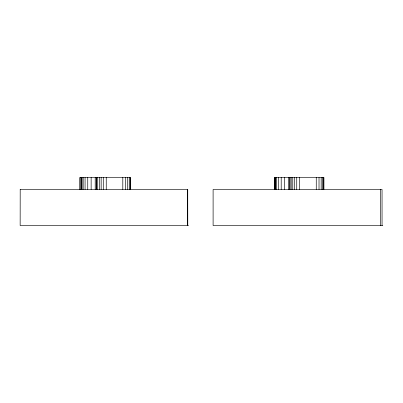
<?xml version="1.0" encoding="UTF-8"?>
<svg xmlns="http://www.w3.org/2000/svg" width="403" height="403" viewBox="0 0 403 403"><rect width="100%" height="100%" fill="white"/><g stroke="black" fill="none" stroke-linecap="round" stroke-linejoin="round"><path stroke-width="0.6" d="M20.15 189.475L187.738 189.475L187.738 225.549L187.682 189.475M188.539 225.549L20.15 225.549L20.2 189.475M382.85 225.549L213.106 225.549L213.106 189.475L382.049 189.475L382.049 225.549M380.639 189.475L380.639 225.549M323.921 189.475L323.921 177.451L274.554 177.451L274.554 189.475M323.619 177.451L323.619 189.475M322.697 177.451L322.697 189.475M321.166 177.451L321.166 189.475M319.02 177.451L319.02 189.475M316.259 177.451L316.259 189.475M299.701 177.451L299.701 189.475M296.739 177.451L296.739 189.475M294.608 177.451L294.608 189.475M292.774 177.451L292.774 189.475M291.183 177.451L291.183 189.475M290.069 177.451L290.069 189.475M289.666 177.451L289.666 189.475M288.654 177.451L288.654 189.475M284.594 177.451L284.594 189.475M281.203 177.451L281.203 189.475M278.523 177.451L278.523 189.475M276.614 177.451L276.614 189.475M275.466 177.451L275.466 189.475M275.083 177.451L275.083 189.475M274.937 177.451L274.937 189.475M130.471 189.475L130.471 177.451L79.819 177.451L79.819 189.475M130.164 177.451L130.164 189.475M129.242 177.451L129.242 189.475M127.711 177.451L127.711 189.475M125.565 177.451L125.565 189.475M122.804 177.451L122.804 189.475M106.246 177.451L106.246 189.475M103.284 177.451L103.284 189.475M101.158 177.451L101.158 189.475M99.319 177.451L99.319 189.475M97.733 177.451L97.733 189.475M96.619 177.451L96.619 189.475M96.211 177.451L96.211 189.475M95.199 177.451L95.199 189.475M91.138 177.451L91.138 189.475M87.748 177.451L87.748 189.475M85.073 177.451L85.073 189.475M83.159 177.451L83.159 189.475M82.011 177.451L82.011 189.475M81.628 177.451L81.628 189.475M81.351 177.451L81.351 189.475M80.202 177.451L80.202 189.475"/></g></svg>
